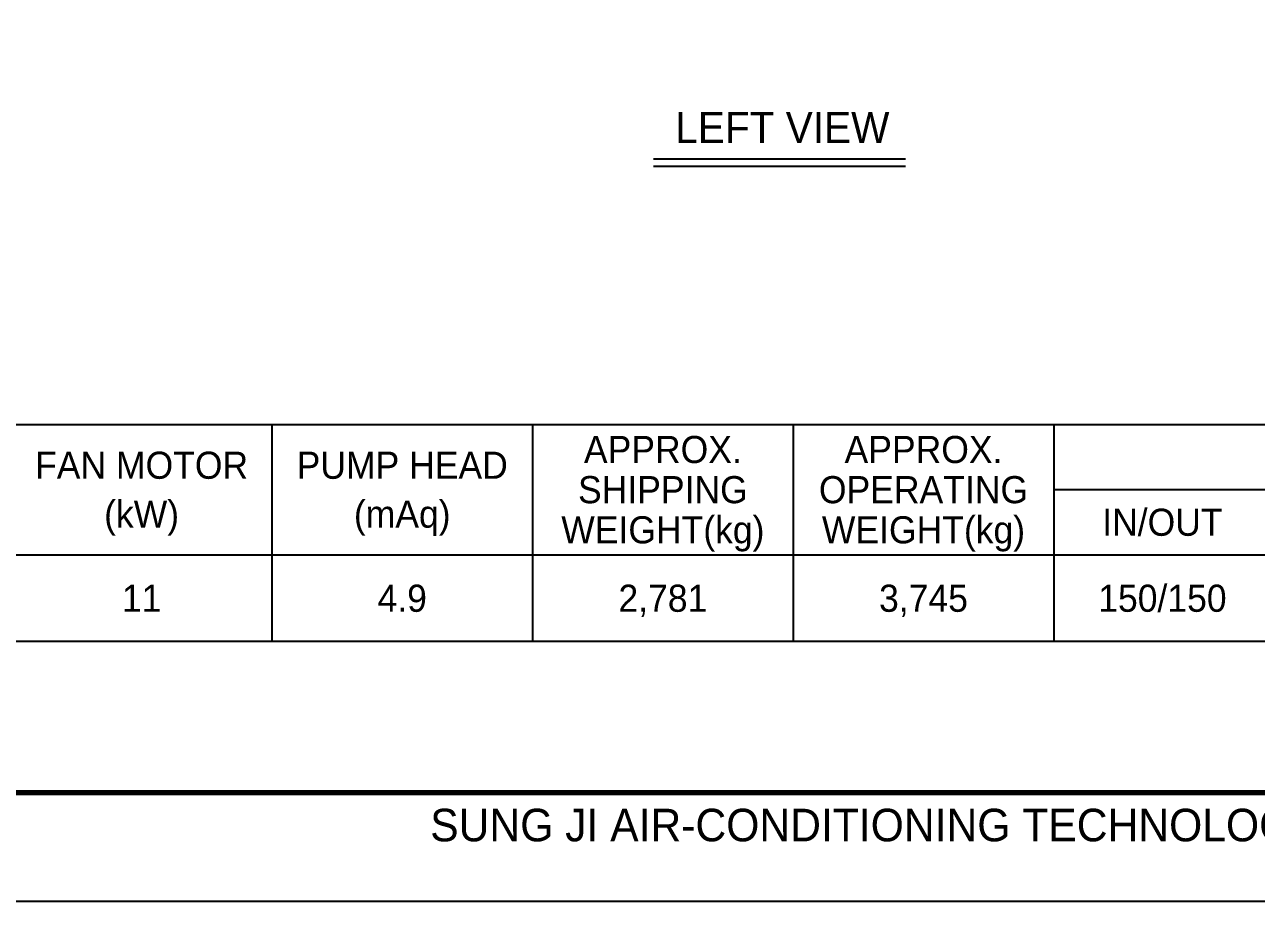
# Model space of a CAD drawing. Header units: millimetres. Extents: x 1416 to 30823, y 990 to 21785.
# Drawn here: x 9267 to 17207, y 990 to 6643 of the extents above; entities that cross this region are included whole.
import ezdxf
from ezdxf.enums import TextEntityAlignment as Align

# ---------------------------------------------------------------- set-up
doc = ezdxf.new("R2010")
doc.units = ezdxf.units.MM
for name, color, linetype in [('냉각탑_box', 1, 'Continuous'), ('냉각탑_form', 1, 'Continuous'), ('냉각탑_text', 3, 'Continuous')]:
    doc.layers.add(name, color=color, linetype=linetype)
doc.styles.add('돋움', font='Dotum.ttf')

msp = doc.modelspace()

# ---------------------------------------------------------------- linework, layer by layer
at = {"layer": 'Defpoints'}
msp.add_lwpolyline([(1416.3, 21785.4), (30823.5, 21785.4), (30823.5, 990.4), (1416.3, 990.4)], close=True, dxfattribs=at)
at = {"layer": '냉각탑_box'}
for p, q in [((13321, 5777.9), (14944.3, 5777.9)), ((13321, 5731.2), (14944.3, 5731.2)), ((10861, 4064.8), (10861, 2664.8)), ((12541, 4064.8), (12541, 2664.8)), ((14221, 4064.8), (14221, 2664.8)), ((15901, 4064.8), (15901, 2664.8)), ((15901, 3644.8), (21291, 3644.8)), ((6241, 3224.8), (21291, 3224.8))]:
    msp.add_line(p, q, dxfattribs=at)
msp.add_lwpolyline([(6241, 4064.8), (21291, 4064.8), (21291, 2664.8), (6241, 2664.8)], close=True, dxfattribs=at)
at = {"layer": '냉각탑_form', "const_width": 35}
msp.add_lwpolyline([(2116.4, 21085.3), (2116.4, 1690.5), (30123.3, 1690.5), (30123.3, 21085.3)], close=True, dxfattribs=at)

# ---------------------------------------------------------------- texts
at = {"layer": '냉각탑_form', "style": '돋움'}
msp.add_text('SUNG JI AIR-CONDITIONING TECHNOLOGY CO. LTD', height=210.051, dxfattribs=at).set_placement((11881.2, 1377.4))
at = {"layer": '냉각탑_text', "style": '돋움'}
for s, height, p in [('LEFT VIEW', 199.97, (14150.9, 5980)), ('APPROX.', 175, (13381, 3903.8)), ('APPROX.', 175, (15061, 3903.8)), ('FAN MOTOR', 175, (10021, 3802.3)), ('PUMP HEAD', 175, (11701, 3802.3)), ('SHIPPING', 175, (13381, 3644.8)), ('OPERATING', 175, (15061, 3644.8)), ('(kW)', 175, (10021, 3487.3)), ('(mAq)', 175, (11701, 3487.3)), ('IN/OUT', 175, (16601, 3434.8)), ('WEIGHT(kg)', 175, (13381, 3385.8)), ('WEIGHT(kg)', 175, (15061, 3385.8)), ('11', 175, (10021, 2944.8)), ('4.9', 175, (11701, 2944.8)), ('2,781', 175, (13381, 2944.8)), ('3,745', 175, (15061, 2944.8)), ('150/150', 175, (16601, 2944.8))]:
    msp.add_text(s, height=height, dxfattribs=at).set_placement(p, align=Align.MIDDLE_CENTER)

doc.saveas('drawing.dxf')
